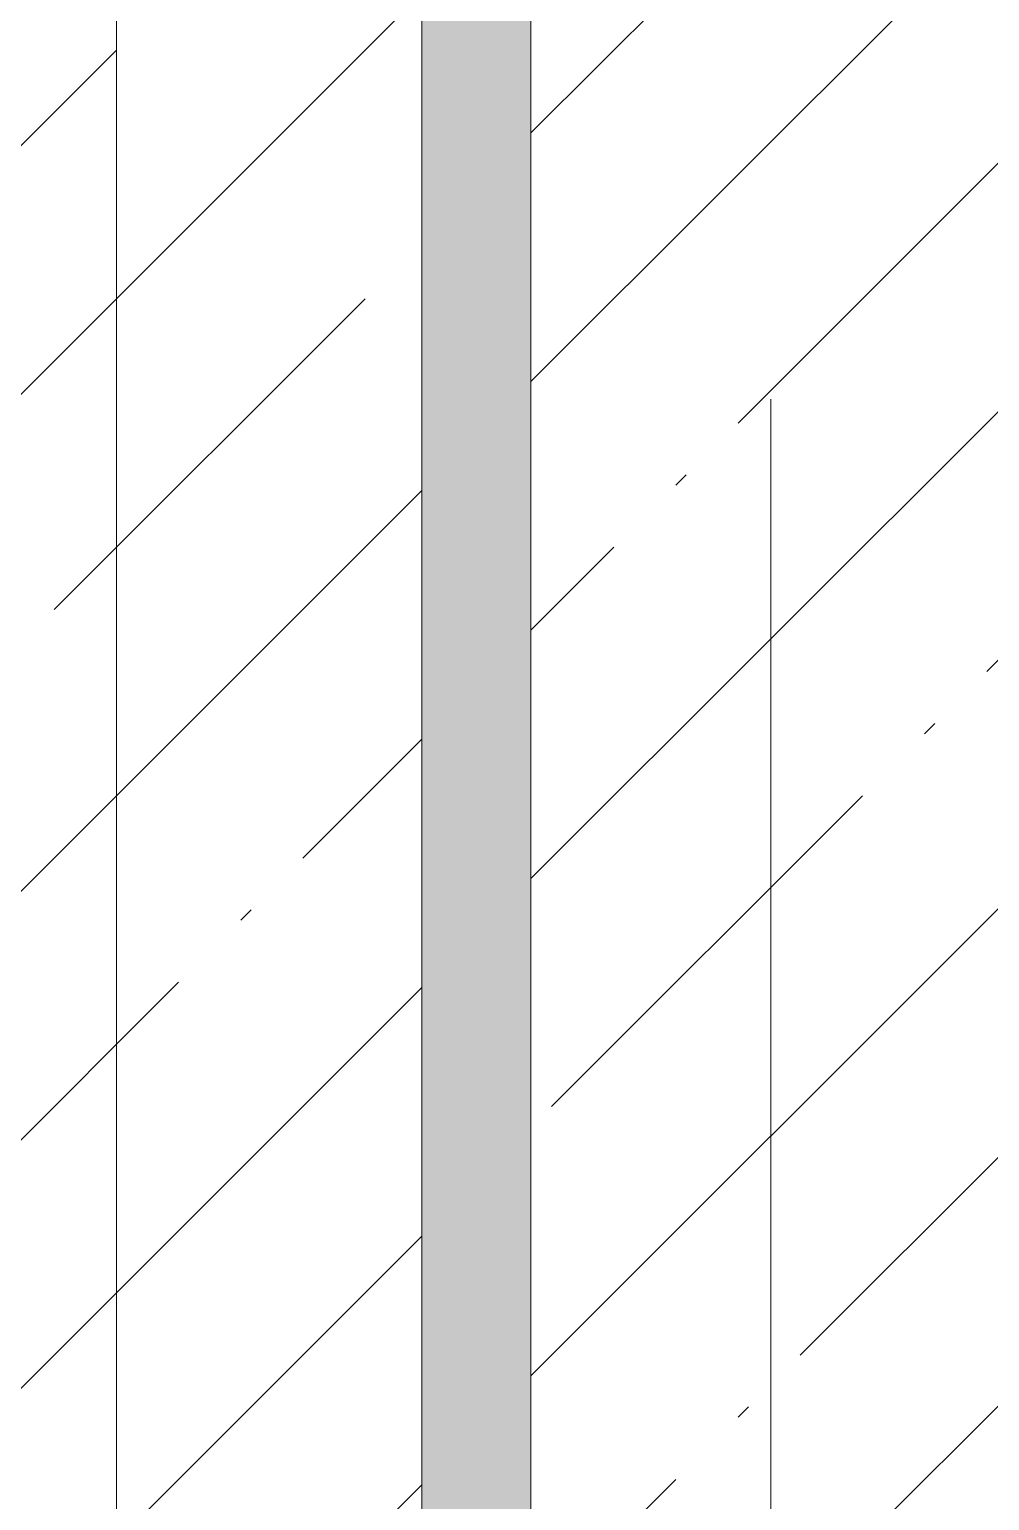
# Model space of a CAD drawing. Header units: millimetres. Extents: x -1113 to 415037, y -3642 to 28069.
# Drawn here: x 84585 to 85025, y 9713 to 10388 of the extents above; entities that cross this region are included whole.
import ezdxf

# ---------------------------------------------------------------- set-up
doc = ezdxf.new("R2010")
doc.units = ezdxf.units.MM
doc.linetypes.add('Осевая', pattern=[6350, 1270, -952.5, 3175, -952.5])
for name, color, linetype, lineweight in [('0) Стена 3.93м', 3, 'Continuous', 60), ('I-WALL', 7, 'Continuous', 5), ('Оси-2', 7, 'Осевая', 9)]:
    doc.layers.add(name, color=color, linetype=linetype, lineweight=lineweight)
doc.layers.add('A-FLOR-1', color=7, linetype='Continuous', lineweight=9, true_color=0xeef6ff, transparency=0.5)
doc.layers.add('A-WALL-1', color=9, linetype='Continuous', lineweight=5, true_color=0x808080)
pattern_1 = [(45, (0, 0), (-114.04925, 114.04925), []), (45, (114.05, 0), (-114.04925, 114.04925), [201.612, -40.322, 6.706, -33.617])]

# ---------------------------------------------------------------- blocks, each defined once
blk = doc.blocks.new('1floor')
at = {"layer": 'A-FLOR-1'}
h = blk.add_hatch(color=256, dxfattribs=at)
h.paths.add_polyline_path([(84708, 7520), (84708, 7650), (84750, 7650), (84750, 11550), (84700, 11550), (84700, 7520)])
h.paths.add_polyline_path([(89170, 7520), (89180, 7520), (89180, 7550), (89170, 7550)])
h.paths.add_polyline_path([(122984.5, 13450), (122985, 13450.22), (122984.5, 13750), (122980, 13750), (122980, 13450)])
h.paths.add_polyline_path([(124830, 14944.78), (124830, 15220), (124810, 15220), (124810, 14944.78), (124822.02, 14944.78)])
h.paths.add_polyline_path([(123280, 14944.78), (123280, 15550), (123275, 15550), (123275.5, 14944.78)])
h.paths.add_polyline_path([(84700, 15150), (84750, 15150), (84750, 20150), (84736, 20150), (84736, 20140), (84716, 20140), (84716, 20150), (84700, 20150), (84700, 15175)])
h.paths.add_polyline_path([(84750, 21700), (84750, 23430), (84700, 23430), (84700, 21700)])
at = {"layer": 'I-WALL'}
h = blk.add_hatch(dxfattribs=at)
h.set_pattern_fill('FP_1', color=256, style=0, pattern_type=2)
h.set_pattern_definition(pattern_1)
h.paths.add_polyline_path([(84762.02, 7650), (84970, 7650), (84970, 11550), (84750, 11550), (84750, 7650), (84760.86, 7650)])
h = blk.add_hatch(dxfattribs=at)
h.set_pattern_fill('FP_1', color=256, style=0, pattern_type=2)
h.set_pattern_definition(pattern_1)
h.paths.add_polyline_path([(84700, 4050), (84700, 10900), (84480, 10900), (84480, 4050)])
at = {"layer": 'A-WALL-1'}
for p, q in [((84750, 11550), (84750, 7650)), ((84700, 4050), (84700, 10900))]:
    blk.add_line(p, q, dxfattribs=at)
at = {"layer": 'Оси-2'}
for p, q in [((84560, 3093.74), (84560, 16915.1)), ((84860, 4956.97), (84860, 16915.1))]:
    blk.add_line(p, q, dxfattribs=at)

msp = doc.modelspace()

# ---------------------------------------------------------------- block references
at = {"layer": '0) Стена 3.93м'}
msp.add_blockref('1floor', (64.7, -136.06), dxfattribs=at)

doc.saveas('drawing.dxf')
